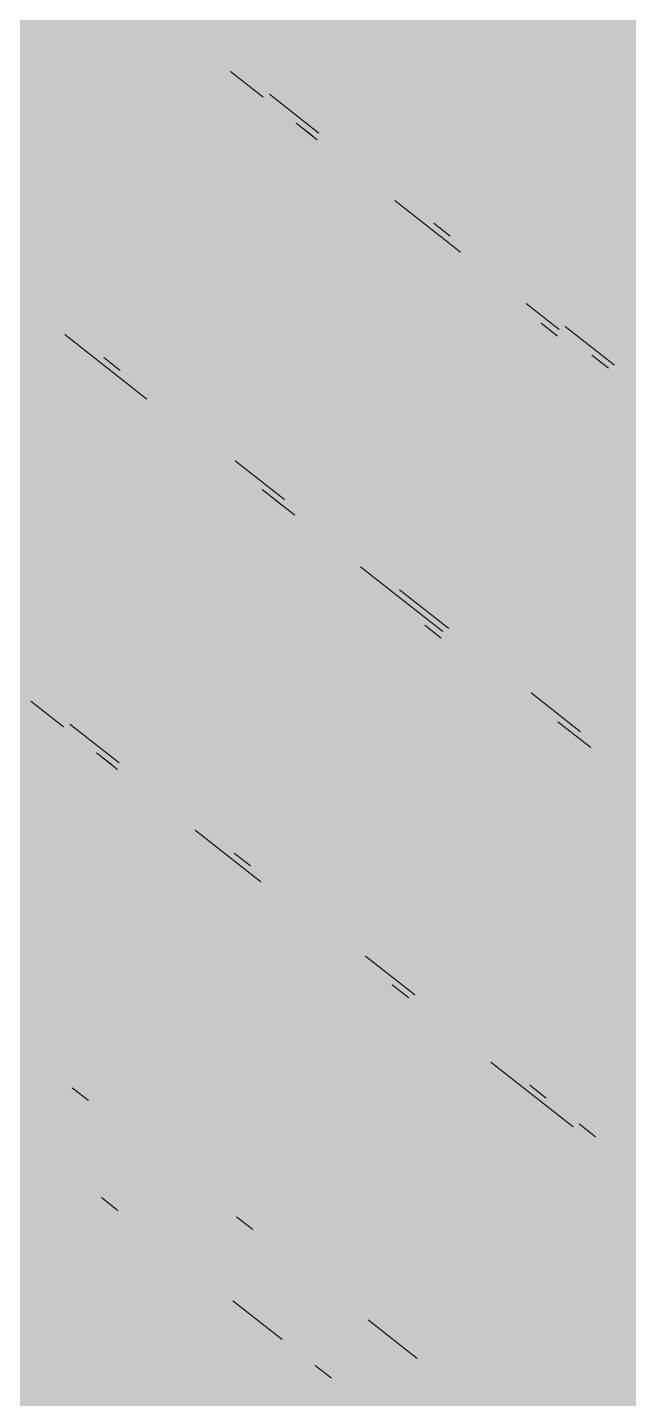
# Model space of a CAD drawing. Header units: millimetres. Extents: x 5 to 1315, y 5 to 292.
# Drawn here: x 1206.563 to 1207.782, y 84.62 to 87.401 of the extents above; entities that cross this region are included whole.
import ezdxf

# ---------------------------------------------------------------- set-up
doc = ezdxf.new("R2010")
doc.units = ezdxf.units.MM
doc.layers.add('EXISTING', color=7, linetype='Continuous')
doc.layers.add('IMAGES', color=7, linetype='Continuous')

# ---------------------------------------------------------------- blocks, each defined once
blk = doc.blocks.new('SHEET_03')
at = {"layer": 'EXISTING', "color": 250, "lineweight": 9}
for p, q in [((306.9748, 87.3116), (307.0415, 87.2592)), ((307.1539, 87.1866), (307.0539, 87.2651)), ((307.1081, 87.2069), (307.1414, 87.1808)), ((307.1509, 87.1729), (307.1175, 87.1991)), ((307.3081, 87.05), (307.4414, 86.9453)), ((307.4205, 86.9774), (307.3872, 87.0035)), ((307.5747, 86.8407), (307.6413, 86.7884)), ((307.6383, 86.7747), (307.6049, 86.8009)), ((307.7538, 86.7158), (307.6538, 86.7942)), ((306.639, 86.7777), (306.8057, 86.6469)), ((306.7515, 86.7051), (306.7182, 86.7312)), ((307.708, 86.7361), (307.7413, 86.7099)), ((307.0848, 86.4435), (306.9848, 86.522)), ((307.039, 86.4638), (307.1056, 86.4115)), ((307.0817, 86.4298), (307.0484, 86.456)), ((307.2389, 86.3068), (307.4055, 86.176)), ((307.418, 86.1819), (307.3181, 86.2604)), ((307.4025, 86.1623), (307.3692, 86.1885)), ((306.5699, 86.0345), (306.6365, 85.9822)), ((307.6846, 85.9726), (307.5847, 86.0511)), ((306.749, 85.9096), (306.649, 85.9881)), ((307.6388, 85.9929), (307.7055, 85.9406)), ((306.7032, 85.9299), (306.7365, 85.9037)), ((306.7459, 85.8959), (306.7126, 85.9221)), ((306.9031, 85.7729), (307.0364, 85.6683)), ((307.0156, 85.7003), (306.9823, 85.7265)), ((307.3489, 85.4387), (307.2489, 85.5172)), ((307.3031, 85.459), (307.3364, 85.4329)), ((307.503, 85.3021), (307.6697, 85.1713)), ((306.6873, 85.2244), (306.654, 85.2506)), ((307.6155, 85.2295), (307.5822, 85.2556)), ((307.7155, 85.151), (307.6821, 85.1772)), ((306.7135, 85.0277), (306.7468, 85.0015)), ((307.0206, 84.9628), (306.9873, 84.989)), ((306.9801, 84.8184), (307.0801, 84.7399)), ((307.3539, 84.7013), (307.2539, 84.7797)), ((307.1467, 84.6876), (307.18, 84.6615))]:
    blk.add_line(p, q, dxfattribs=at)
at = {"layer": 'IMAGES', "color": 7}
for points in [[(306.4873, 87.3381), (306.5836, 87.3381), (306.4873, 87.4345), (306.5836, 87.4345)], [(306.5836, 87.3381), (306.68, 87.3381), (306.5836, 87.4345), (306.68, 87.4345)], [(306.68, 87.3381), (306.7764, 87.3381), (306.68, 87.4345), (306.7764, 87.4345)], [(306.7764, 87.3381), (306.9691, 87.3381), (306.7764, 87.4345), (306.9691, 87.4345)], [(306.9691, 87.3381), (307.0655, 87.3381), (306.9691, 87.4345), (307.0655, 87.4345)], [(307.0655, 87.3381), (307.1618, 87.3381), (307.0655, 87.4345), (307.1618, 87.4345)], [(307.1618, 87.3381), (307.6436, 87.3381), (307.1618, 87.4345), (307.6436, 87.4345)], [(307.6436, 87.3381), (307.74, 87.3381), (307.6436, 87.4345), (307.74, 87.4345)], [(307.74, 87.3381), (307.8364, 87.3381), (307.74, 87.4345), (307.8364, 87.4345)], [(306.4873, 87.2417), (306.5836, 87.2417), (306.4873, 87.3381), (306.5836, 87.3381)], [(306.5836, 87.2417), (306.68, 87.2417), (306.5836, 87.3381), (306.68, 87.3381)], [(306.68, 87.2417), (306.7764, 87.2417), (306.68, 87.3381), (306.7764, 87.3381)], [(306.7764, 87.2417), (306.8727, 87.2417), (306.7764, 87.3381), (306.8727, 87.3381)], [(306.8727, 87.2417), (306.9691, 87.2417), (306.8727, 87.3381), (306.9691, 87.3381)], [(306.9691, 87.2417), (307.0655, 87.2417), (306.9691, 87.3381), (307.0655, 87.3381)], [(307.0655, 87.2417), (307.1618, 87.2417), (307.0655, 87.3381), (307.1618, 87.3381)], [(307.1618, 87.2417), (307.2582, 87.2417), (307.1618, 87.3381), (307.2582, 87.3381)], [(307.2582, 87.2417), (307.74, 87.2417), (307.2582, 87.3381), (307.74, 87.3381)], [(307.74, 87.2417), (307.8364, 87.2417), (307.74, 87.3381), (307.8364, 87.3381)], [(306.3909, 87.1453), (306.5836, 87.1453), (306.3909, 87.2417), (306.5836, 87.2417)], [(306.5836, 87.1453), (306.68, 87.1453), (306.5836, 87.2417), (306.68, 87.2417)], [(306.68, 87.1453), (306.7764, 87.1453), (306.68, 87.2417), (306.7764, 87.2417)], [(306.7764, 87.1453), (306.8727, 87.1453), (306.7764, 87.2417), (306.8727, 87.2417)], [(306.8727, 87.1453), (306.9691, 87.1453), (306.8727, 87.2417), (306.9691, 87.2417)], [(306.9691, 87.1453), (307.0655, 87.1453), (306.9691, 87.2417), (307.0655, 87.2417)], [(307.0655, 87.1453), (307.1618, 87.1453), (307.0655, 87.2417), (307.1618, 87.2417)], [(307.1618, 87.1453), (307.2582, 87.1453), (307.1618, 87.2417), (307.2582, 87.2417)], [(307.2582, 87.1453), (307.3545, 87.1453), (307.2582, 87.2417), (307.3545, 87.2417)], [(307.3545, 87.1453), (307.4509, 87.1453), (307.3545, 87.2417), (307.4509, 87.2417)], [(307.4509, 87.1453), (308.0291, 87.1453), (307.4509, 87.2417), (308.0291, 87.2417)], [(306.3909, 87.0489), (306.8727, 87.0489), (306.3909, 87.1453), (306.8727, 87.1453)], [(306.8727, 87.0489), (306.9691, 87.0489), (306.8727, 87.1453), (306.9691, 87.1453)], [(306.9691, 87.0489), (307.0655, 87.0489), (306.9691, 87.1453), (307.0655, 87.1453)], [(307.0655, 87.0489), (307.1618, 87.0489), (307.0655, 87.1453), (307.1618, 87.1453)], [(307.1618, 87.0489), (307.2582, 87.0489), (307.1618, 87.1453), (307.2582, 87.1453)], [(307.2582, 87.0489), (307.3545, 87.0489), (307.2582, 87.1453), (307.3545, 87.1453)], [(307.3545, 87.0489), (307.4509, 87.0489), (307.3545, 87.1453), (307.4509, 87.1453)], [(307.4509, 87.0489), (307.5473, 87.0489), (307.4509, 87.1453), (307.5473, 87.1453)], [(307.5473, 87.0489), (308.0291, 87.0489), (307.5473, 87.1453), (308.0291, 87.1453)], [(306.4873, 86.9525), (306.68, 86.9525), (306.4873, 87.0489), (306.68, 87.0489)], [(306.68, 86.9525), (306.9691, 86.9525), (306.68, 87.0489), (306.9691, 87.0489)], [(306.9691, 86.9525), (307.0655, 86.9525), (306.9691, 87.0489), (307.0655, 87.0489)], [(307.0655, 86.9525), (307.1618, 86.9525), (307.0655, 87.0489), (307.1618, 87.0489)], [(307.1618, 86.9525), (307.2582, 86.9525), (307.1618, 87.0489), (307.2582, 87.0489)], [(307.2582, 86.9525), (307.3545, 86.9525), (307.2582, 87.0489), (307.3545, 87.0489)], [(307.3545, 86.9525), (307.4509, 86.9525), (307.3545, 87.0489), (307.4509, 87.0489)], [(307.4509, 86.9525), (307.5473, 86.9525), (307.4509, 87.0489), (307.5473, 87.0489)], [(307.5473, 86.9525), (307.6436, 86.9525), (307.5473, 87.0489), (307.6436, 87.0489)], [(307.6436, 86.9525), (308.1255, 86.9525), (307.6436, 87.0489), (308.1255, 87.0489)], [(306.4873, 86.8561), (306.5836, 86.8561), (306.4873, 86.9525), (306.5836, 86.9525)], [(306.5836, 86.8561), (306.68, 86.8561), (306.5836, 86.9525), (306.68, 86.9525)], [(306.68, 86.8561), (306.7764, 86.8561), (306.68, 86.9525), (306.7764, 86.9525)], [(306.7764, 86.8561), (307.0655, 86.8561), (306.7764, 86.9525), (307.0655, 86.9525)], [(307.0655, 86.8561), (307.1618, 86.8561), (307.0655, 86.9525), (307.1618, 86.9525)], [(307.1618, 86.8561), (307.2582, 86.8561), (307.1618, 86.9525), (307.2582, 86.9525)], [(307.2582, 86.8561), (307.3545, 86.8561), (307.2582, 86.9525), (307.3545, 86.9525)], [(307.3545, 86.7597), (307.4509, 86.7597), (307.3545, 86.9525), (307.4509, 86.9525)], [(307.4509, 86.8561), (307.5473, 86.8561), (307.4509, 86.9525), (307.5473, 86.9525)], [(307.5473, 86.8561), (307.6436, 86.8561), (307.5473, 86.9525), (307.6436, 86.9525)], [(307.6436, 86.8561), (308.2218, 86.8561), (307.6436, 86.9525), (308.2218, 86.9525)], [(306.4873, 86.7597), (306.5836, 86.7597), (306.4873, 86.8561), (306.5836, 86.8561)], [(306.5836, 86.7597), (306.68, 86.7597), (306.5836, 86.8561), (306.68, 86.8561)], [(306.68, 86.7597), (306.7764, 86.7597), (306.68, 86.8561), (306.7764, 86.8561)], [(306.7764, 86.7597), (306.8727, 86.7597), (306.7764, 86.8561), (306.8727, 86.8561)], [(306.8727, 86.7597), (307.1618, 86.7597), (306.8727, 86.8561), (307.1618, 86.8561)], [(307.1618, 86.7597), (307.2582, 86.7597), (307.1618, 86.8561), (307.2582, 86.8561)], [(307.2582, 86.7597), (307.3545, 86.7597), (307.2582, 86.8561), (307.3545, 86.8561)], [(307.4509, 86.7597), (307.5473, 86.7597), (307.4509, 86.8561), (307.5473, 86.8561)], [(307.5473, 86.7597), (307.6436, 86.7597), (307.5473, 86.8561), (307.6436, 86.8561)], [(307.6436, 86.7597), (307.74, 86.7597), (307.6436, 86.8561), (307.74, 86.8561)], [(307.74, 86.7597), (307.8364, 86.7597), (307.74, 86.8561), (307.8364, 86.8561)], [(306.4873, 86.6633), (306.5836, 86.6633), (306.4873, 86.7597), (306.5836, 86.7597)], [(306.5836, 86.6633), (306.68, 86.6633), (306.5836, 86.7597), (306.68, 86.7597)], [(306.68, 86.6633), (306.7764, 86.6633), (306.68, 86.7597), (306.7764, 86.7597)], [(306.7764, 86.6633), (306.8727, 86.6633), (306.7764, 86.7597), (306.8727, 86.7597)], [(306.8727, 86.6633), (306.9691, 86.6633), (306.8727, 86.7597), (306.9691, 86.7597)], [(306.9691, 86.6633), (307.0655, 86.6633), (306.9691, 86.7597), (307.0655, 86.7597)], [(307.0655, 86.6633), (307.2582, 86.6633), (307.0655, 86.7597), (307.2582, 86.7597)], [(307.2582, 86.6633), (307.3545, 86.6633), (307.2582, 86.7597), (307.3545, 86.7597)], [(307.3545, 86.6633), (307.4509, 86.6633), (307.3545, 86.7597), (307.4509, 86.7597)], [(307.4509, 86.6633), (307.5473, 86.6633), (307.4509, 86.7597), (307.5473, 86.7597)], [(307.5473, 86.6633), (307.6436, 86.6633), (307.5473, 86.7597), (307.6436, 86.7597)], [(307.6436, 86.6633), (307.74, 86.6633), (307.6436, 86.7597), (307.74, 86.7597)], [(307.74, 86.6633), (307.8364, 86.6633), (307.74, 86.7597), (307.8364, 86.7597)], [(306.1018, 86.5669), (306.5836, 86.5669), (306.1018, 86.6633), (306.5836, 86.6633)], [(306.5836, 86.5669), (306.68, 86.5669), (306.5836, 86.6633), (306.68, 86.6633)], [(306.68, 86.5669), (306.7764, 86.5669), (306.68, 86.6633), (306.7764, 86.6633)], [(306.7764, 86.5669), (306.9691, 86.5669), (306.7764, 86.6633), (306.9691, 86.6633)], [(306.9691, 86.5669), (307.0655, 86.5669), (306.9691, 86.6633), (307.0655, 86.6633)], [(307.0655, 86.5669), (307.1618, 86.5669), (307.0655, 86.6633), (307.1618, 86.6633)], [(307.1618, 86.5669), (307.3545, 86.5669), (307.1618, 86.6633), (307.3545, 86.6633)], [(307.3545, 86.5669), (307.4509, 86.5669), (307.3545, 86.6633), (307.4509, 86.6633)], [(307.4509, 86.5669), (307.5473, 86.5669), (307.4509, 86.6633), (307.5473, 86.6633)], [(307.5473, 86.5669), (307.6436, 86.5669), (307.5473, 86.6633), (307.6436, 86.6633)], [(307.6436, 86.5669), (307.74, 86.5669), (307.6436, 86.6633), (307.74, 86.6633)], [(307.74, 86.5669), (307.8364, 86.5669), (307.74, 86.6633), (307.8364, 86.6633)], [(306.1982, 86.4705), (306.68, 86.4705), (306.1982, 86.5669), (306.68, 86.5669)], [(306.68, 86.4705), (306.7764, 86.4705), (306.68, 86.5669), (306.7764, 86.5669)], [(306.7764, 86.4705), (306.8727, 86.4705), (306.7764, 86.5669), (306.8727, 86.5669)], [(306.8727, 86.4705), (307.0655, 86.4705), (306.8727, 86.5669), (307.0655, 86.5669)], [(307.0655, 86.4705), (307.2582, 86.4705), (307.0655, 86.5669), (307.2582, 86.5669)], [(307.2582, 86.4705), (307.5473, 86.4705), (307.2582, 86.5669), (307.5473, 86.5669)], [(307.5473, 86.4705), (307.6436, 86.4705), (307.5473, 86.5669), (307.6436, 86.5669)], [(307.6436, 86.4705), (307.74, 86.4705), (307.6436, 86.5669), (307.74, 86.5669)], [(307.74, 86.4705), (307.8364, 86.4705), (307.74, 86.5669), (307.8364, 86.5669)], [(306.3909, 86.3741), (306.8727, 86.3741), (306.3909, 86.4705), (306.8727, 86.4705)], [(306.8727, 86.3741), (306.9691, 86.3741), (306.8727, 86.4705), (306.9691, 86.4705)], [(306.9691, 86.3741), (307.1618, 86.3741), (306.9691, 86.4705), (307.1618, 86.4705)], [(307.1618, 86.3741), (307.2582, 86.3741), (307.1618, 86.4705), (307.2582, 86.4705)], [(307.2582, 86.3741), (307.3545, 86.3741), (307.2582, 86.4705), (307.3545, 86.4705)], [(307.3545, 86.3741), (307.6436, 86.3741), (307.3545, 86.4705), (307.6436, 86.4705)], [(307.6436, 86.3741), (307.74, 86.3741), (307.6436, 86.4705), (307.74, 86.4705)], [(307.74, 86.3741), (307.8364, 86.3741), (307.74, 86.4705), (307.8364, 86.4705)], [(306.4873, 86.2777), (306.9691, 86.2777), (306.4873, 86.3741), (306.9691, 86.3741)], [(306.9691, 86.2777), (307.0655, 86.2777), (306.9691, 86.3741), (307.0655, 86.3741)], [(307.0655, 86.2777), (307.1618, 86.2777), (307.0655, 86.3741), (307.1618, 86.3741)], [(307.1618, 86.2777), (307.2582, 86.2777), (307.1618, 86.3741), (307.2582, 86.3741)], [(307.2582, 86.2777), (307.3545, 86.2777), (307.2582, 86.3741), (307.3545, 86.3741)], [(307.3545, 86.2777), (307.4509, 86.2777), (307.3545, 86.3741), (307.4509, 86.3741)], [(307.4509, 86.2777), (307.74, 86.2777), (307.4509, 86.3741), (307.74, 86.3741)], [(307.74, 86.2777), (307.8364, 86.2777), (307.74, 86.3741), (307.8364, 86.3741)], [(306.4873, 86.1813), (306.5836, 86.1813), (306.4873, 86.2777), (306.5836, 86.2777)], [(306.5836, 86.1813), (306.68, 86.1813), (306.5836, 86.2777), (306.68, 86.2777)], [(306.68, 86.1813), (307.0655, 86.1813), (306.68, 86.2777), (307.0655, 86.2777)], [(307.0655, 86.1813), (307.1618, 86.1813), (307.0655, 86.2777), (307.1618, 86.2777)], [(307.1618, 86.1813), (307.2582, 86.1813), (307.1618, 86.2777), (307.2582, 86.2777)], [(307.2582, 86.1813), (307.4509, 86.1813), (307.2582, 86.2777), (307.4509, 86.2777)], [(307.4509, 86.1813), (307.5473, 86.1813), (307.4509, 86.2777), (307.5473, 86.2777)], [(307.5473, 86.1813), (307.6436, 86.1813), (307.5473, 86.2777), (307.6436, 86.2777)], [(307.6436, 86.1813), (307.8364, 86.1813), (307.6436, 86.2777), (307.8364, 86.2777)], [(306.4873, 86.0849), (306.5836, 86.0849), (306.4873, 86.1813), (306.5836, 86.1813)], [(306.5836, 86.0849), (306.68, 86.0849), (306.5836, 86.1813), (306.68, 86.1813)], [(306.68, 86.0849), (306.7764, 86.0849), (306.68, 86.1813), (306.7764, 86.1813)], [(306.7764, 86.0849), (307.2582, 86.0849), (306.7764, 86.1813), (307.2582, 86.1813)], [(307.2582, 86.0849), (307.3545, 86.0849), (307.2582, 86.1813), (307.3545, 86.1813)], [(307.3545, 86.0849), (307.5473, 86.0849), (307.3545, 86.1813), (307.5473, 86.1813)], [(307.5473, 86.0849), (307.6436, 86.0849), (307.5473, 86.1813), (307.6436, 86.1813)], [(307.6436, 86.0849), (307.74, 86.0849), (307.6436, 86.1813), (307.74, 86.1813)], [(307.74, 86.0849), (308.0291, 86.0849), (307.74, 86.1813), (308.0291, 86.1813)], [(306.4873, 85.9885), (306.5836, 85.9885), (306.4873, 86.0849), (306.5836, 86.0849)], [(306.5836, 85.9885), (306.68, 85.9885), (306.5836, 86.0849), (306.68, 86.0849)], [(306.68, 85.9885), (306.7764, 85.9885), (306.68, 86.0849), (306.7764, 86.0849)], [(306.7764, 85.9885), (306.8727, 85.9885), (306.7764, 86.0849), (306.8727, 86.0849)], [(306.8727, 85.9885), (307.3545, 85.9885), (306.8727, 86.0849), (307.3545, 86.0849)], [(307.3545, 85.9885), (307.4509, 85.9885), (307.3545, 86.0849), (307.4509, 86.0849)], [(307.4509, 85.9885), (307.5473, 85.9885), (307.4509, 86.0849), (307.5473, 86.0849)], [(307.5473, 85.9885), (307.74, 85.9885), (307.5473, 86.0849), (307.74, 86.0849)], [(307.74, 85.9885), (307.8364, 85.9885), (307.74, 86.0849), (307.8364, 86.0849)], [(306.4873, 85.8921), (306.5836, 85.8921), (306.4873, 85.9885), (306.5836, 85.9885)], [(306.5836, 85.8921), (306.7764, 85.8921), (306.5836, 85.9885), (306.7764, 85.9885)], [(306.7764, 85.8921), (306.8727, 85.8921), (306.7764, 85.9885), (306.8727, 85.9885)], [(306.8727, 85.8921), (306.9691, 85.8921), (306.8727, 85.9885), (306.9691, 85.9885)], [(306.9691, 85.8921), (307.4509, 85.8921), (306.9691, 85.9885), (307.4509, 85.9885)], [(307.4509, 85.8921), (307.5473, 85.8921), (307.4509, 85.9885), (307.5473, 85.9885)], [(307.5473, 85.8921), (307.6436, 85.8921), (307.5473, 85.9885), (307.6436, 85.9885)], [(307.6436, 85.8921), (307.8364, 85.8921), (307.6436, 85.9885), (307.8364, 85.9885)], [(306.1018, 85.7957), (306.68, 85.7957), (306.1018, 85.8921), (306.68, 85.8921)], [(306.68, 85.7957), (306.9691, 85.7957), (306.68, 85.8921), (306.9691, 85.8921)], [(306.9691, 85.7957), (307.0655, 85.7957), (306.9691, 85.8921), (307.0655, 85.8921)], [(307.0655, 85.7957), (307.5473, 85.7957), (307.0655, 85.8921), (307.5473, 85.8921)], [(307.5473, 85.7957), (307.6436, 85.7957), (307.5473, 85.8921), (307.6436, 85.8921)], [(307.6436, 85.7957), (307.74, 85.7957), (307.6436, 85.8921), (307.74, 85.8921)], [(307.74, 85.7957), (307.8364, 85.7957), (307.74, 85.8921), (307.8364, 85.8921)], [(306.2945, 85.6993), (306.68, 85.6993), (306.2945, 85.7957), (306.68, 85.7957)], [(306.68, 85.6993), (306.7764, 85.6993), (306.68, 85.7957), (306.7764, 85.7957)], [(306.7764, 85.6993), (306.8727, 85.6993), (306.7764, 85.7957), (306.8727, 85.7957)], [(306.8727, 85.6993), (307.0655, 85.6993), (306.8727, 85.7957), (307.0655, 85.7957)], [(307.0655, 85.6993), (307.1618, 85.6993), (307.0655, 85.7957), (307.1618, 85.7957)], [(307.1618, 85.6993), (307.2582, 85.6993), (307.1618, 85.7957), (307.2582, 85.7957)], [(307.2582, 85.6993), (307.6436, 85.6993), (307.2582, 85.7957), (307.6436, 85.7957)], [(307.6436, 85.6993), (307.74, 85.6993), (307.6436, 85.7957), (307.74, 85.7957)], [(307.74, 85.6993), (307.8364, 85.6993), (307.74, 85.7957), (307.8364, 85.7957)], [(306.3909, 85.6029), (306.7764, 85.6029), (306.3909, 85.6993), (306.7764, 85.6993)], [(306.7764, 85.6029), (306.8727, 85.6029), (306.7764, 85.6993), (306.8727, 85.6993)], [(306.8727, 85.6029), (306.9691, 85.6029), (306.8727, 85.6993), (306.9691, 85.6993)], [(306.9691, 85.6029), (307.0655, 85.6029), (306.9691, 85.6993), (307.0655, 85.6993)], [(307.0655, 85.6029), (307.1618, 85.6029), (307.0655, 85.6993), (307.1618, 85.6993)], [(307.1618, 85.6029), (307.2582, 85.6029), (307.1618, 85.6993), (307.2582, 85.6993)], [(307.2582, 85.6029), (307.3545, 85.6029), (307.2582, 85.6993), (307.3545, 85.6993)], [(307.3545, 85.6029), (307.8364, 85.6029), (307.3545, 85.6993), (307.8364, 85.6993)], [(306.4873, 85.5065), (306.8727, 85.5065), (306.4873, 85.6029), (306.8727, 85.6029)], [(306.8727, 85.5065), (306.9691, 85.5065), (306.8727, 85.6029), (306.9691, 85.6029)], [(306.9691, 85.5065), (307.0655, 85.5065), (306.9691, 85.6029), (307.0655, 85.6029)], [(307.0655, 85.5065), (307.1618, 85.5065), (307.0655, 85.6029), (307.1618, 85.6029)], [(307.1618, 85.5065), (307.2582, 85.5065), (307.1618, 85.6029), (307.2582, 85.6029)], [(307.2582, 85.5065), (307.3545, 85.5065), (307.2582, 85.6029), (307.3545, 85.6029)], [(307.3545, 85.5065), (307.4509, 85.5065), (307.3545, 85.6029), (307.4509, 85.6029)], [(307.4509, 85.5065), (307.9327, 85.5065), (307.4509, 85.6029), (307.9327, 85.6029)], [(306.4873, 85.4101), (306.5836, 85.4101), (306.4873, 85.5065), (306.5836, 85.5065)], [(306.5836, 85.4101), (306.68, 85.4101), (306.5836, 85.5065), (306.68, 85.5065)], [(306.68, 85.4101), (307.0655, 85.4101), (306.68, 85.5065), (307.0655, 85.5065)], [(307.0655, 85.4101), (307.1618, 85.4101), (307.0655, 85.5065), (307.1618, 85.5065)], [(307.1618, 85.4101), (307.2582, 85.4101), (307.1618, 85.5065), (307.2582, 85.5065)], [(307.2582, 85.4101), (307.3545, 85.4101), (307.2582, 85.5065), (307.3545, 85.5065)], [(307.3545, 85.4101), (307.4509, 85.4101), (307.3545, 85.5065), (307.4509, 85.5065)], [(307.4509, 85.4101), (307.5473, 85.4101), (307.4509, 85.5065), (307.5473, 85.5065)], [(307.5473, 85.4101), (308.2218, 85.4101), (307.5473, 85.5065), (308.2218, 85.5065)], [(306.4873, 85.2173), (306.5836, 85.2173), (306.4873, 85.4101), (306.5836, 85.4101)], [(306.5836, 85.3137), (306.68, 85.3137), (306.5836, 85.4101), (306.68, 85.4101)], [(306.68, 85.3137), (306.7764, 85.3137), (306.68, 85.4101), (306.7764, 85.4101)], [(306.7764, 85.3137), (307.1618, 85.3137), (306.7764, 85.4101), (307.1618, 85.4101)], [(307.1618, 85.3137), (307.2582, 85.3137), (307.1618, 85.4101), (307.2582, 85.4101)], [(307.2582, 85.3137), (307.3545, 85.3137), (307.2582, 85.4101), (307.3545, 85.4101)], [(307.3545, 85.3137), (307.4509, 85.3137), (307.3545, 85.4101), (307.4509, 85.4101)], [(307.4509, 85.3137), (307.5473, 85.3137), (307.4509, 85.4101), (307.5473, 85.4101)], [(307.5473, 85.3137), (307.6436, 85.3137), (307.5473, 85.4101), (307.6436, 85.4101)], [(307.6436, 85.3137), (307.74, 85.3137), (307.6436, 85.4101), (307.74, 85.4101)], [(307.74, 85.3137), (308.2218, 85.3137), (307.74, 85.4101), (308.2218, 85.4101)], [(306.5836, 85.2173), (306.68, 85.2173), (306.5836, 85.3137), (306.68, 85.3137)], [(306.68, 85.2173), (306.7764, 85.2173), (306.68, 85.3137), (306.7764, 85.3137)], [(306.7764, 85.2173), (306.8727, 85.2173), (306.7764, 85.3137), (306.8727, 85.3137)], [(306.8727, 85.2173), (307.2582, 85.2173), (306.8727, 85.3137), (307.2582, 85.3137)], [(307.2582, 85.2173), (307.4509, 85.2173), (307.2582, 85.3137), (307.4509, 85.3137)], [(307.4509, 85.2173), (307.6436, 85.2173), (307.4509, 85.3137), (307.6436, 85.3137)], [(307.6436, 85.2173), (307.74, 85.2173), (307.6436, 85.3137), (307.74, 85.3137)], [(307.74, 85.2173), (307.8364, 85.2173), (307.74, 85.3137), (307.8364, 85.3137)], [(306.4873, 85.1208), (306.5836, 85.1208), (306.4873, 85.2173), (306.5836, 85.2173)], [(306.5836, 85.1208), (306.68, 85.1208), (306.5836, 85.2173), (306.68, 85.2173)], [(306.68, 85.1208), (306.8727, 85.1208), (306.68, 85.2173), (306.8727, 85.2173)], [(306.8727, 85.1208), (306.9691, 85.1208), (306.8727, 85.2173), (306.9691, 85.2173)], [(306.9691, 85.1208), (307.0655, 85.1208), (306.9691, 85.2173), (307.0655, 85.2173)], [(307.0655, 85.1208), (307.4509, 85.1208), (307.0655, 85.2173), (307.4509, 85.2173)], [(307.4509, 85.1208), (307.5473, 85.1208), (307.4509, 85.2173), (307.5473, 85.2173)], [(307.5473, 85.1208), (307.74, 85.1208), (307.5473, 85.2173), (307.74, 85.2173)], [(307.74, 85.1208), (307.8364, 85.1208), (307.74, 85.2173), (307.8364, 85.2173)], [(306.4873, 85.0244), (306.5836, 85.0244), (306.4873, 85.1208), (306.5836, 85.1208)], [(306.5836, 85.0244), (306.7764, 85.0244), (306.5836, 85.1208), (306.7764, 85.1208)], [(306.7764, 85.0244), (306.8727, 85.0244), (306.7764, 85.1208), (306.8727, 85.1208)], [(306.8727, 85.0244), (306.9691, 85.0244), (306.8727, 85.1208), (306.9691, 85.1208)], [(306.9691, 85.0244), (307.0655, 85.0244), (306.9691, 85.1208), (307.0655, 85.1208)], [(307.0655, 85.0244), (307.6436, 85.0244), (307.0655, 85.1208), (307.6436, 85.1208)], [(307.6436, 85.0244), (307.74, 85.0244), (307.6436, 85.1208), (307.74, 85.1208)], [(307.74, 85.0244), (307.8364, 85.0244), (307.74, 85.1208), (307.8364, 85.1208)], [(306.4873, 84.928), (306.5836, 84.928), (306.4873, 85.0244), (306.5836, 85.0244)], [(306.5836, 84.928), (306.68, 84.928), (306.5836, 85.0244), (306.68, 85.0244)], [(306.68, 84.928), (306.7764, 84.928), (306.68, 85.0244), (306.7764, 85.0244)], [(306.7764, 84.928), (306.9691, 84.928), (306.7764, 85.0244), (306.9691, 85.0244)], [(306.9691, 84.928), (307.0655, 84.928), (306.9691, 85.0244), (307.0655, 85.0244)], [(307.0655, 84.928), (307.1618, 84.928), (307.0655, 85.0244), (307.1618, 85.0244)], [(307.1618, 84.928), (307.2582, 84.928), (307.1618, 85.0244), (307.2582, 85.0244)], [(307.2582, 84.928), (307.6436, 84.928), (307.2582, 85.0244), (307.6436, 85.0244)], [(307.6436, 84.928), (307.74, 84.928), (307.6436, 85.0244), (307.74, 85.0244)], [(307.74, 84.928), (307.8364, 84.928), (307.74, 85.0244), (307.8364, 85.0244)], [(306.1982, 84.8316), (306.5836, 84.8316), (306.1982, 84.928), (306.5836, 84.928)], [(306.5836, 84.8316), (306.7764, 84.8316), (306.5836, 84.928), (306.7764, 84.928)], [(306.7764, 84.8316), (306.8727, 84.8316), (306.7764, 84.928), (306.8727, 84.928)], [(306.8727, 84.8316), (306.9691, 84.8316), (306.8727, 84.928), (306.9691, 84.928)], [(306.9691, 84.8316), (307.0655, 84.8316), (306.9691, 84.928), (307.0655, 84.928)], [(307.0655, 84.8316), (307.1618, 84.8316), (307.0655, 84.928), (307.1618, 84.928)], [(307.1618, 84.8316), (307.2582, 84.8316), (307.1618, 84.928), (307.2582, 84.928)], [(307.2582, 84.8316), (307.3545, 84.8316), (307.2582, 84.928), (307.3545, 84.928)], [(307.3545, 84.8316), (307.8364, 84.8316), (307.3545, 84.928), (307.8364, 84.928)], [(306.2945, 84.7352), (306.7764, 84.7352), (306.2945, 84.8316), (306.7764, 84.8316)], [(306.7764, 84.7352), (306.8727, 84.7352), (306.7764, 84.8316), (306.8727, 84.8316)], [(306.8727, 84.7352), (307.1618, 84.7352), (306.8727, 84.8316), (307.1618, 84.8316)], [(307.1618, 84.7352), (307.2582, 84.7352), (307.1618, 84.8316), (307.2582, 84.8316)], [(307.2582, 84.7352), (307.3545, 84.7352), (307.2582, 84.8316), (307.3545, 84.8316)], [(307.3545, 84.7352), (307.4509, 84.7352), (307.3545, 84.8316), (307.4509, 84.8316)], [(307.4509, 84.7352), (307.9327, 84.7352), (307.4509, 84.8316), (307.9327, 84.8316)], [(306.3909, 84.6388), (306.8727, 84.6388), (306.3909, 84.7352), (306.8727, 84.7352)], [(306.8727, 84.6388), (307.0655, 84.6388), (306.8727, 84.7352), (307.0655, 84.7352)], [(307.0655, 84.6388), (307.1618, 84.6388), (307.0655, 84.7352), (307.1618, 84.7352)], [(307.1618, 84.5424), (307.2582, 84.5424), (307.1618, 84.7352), (307.2582, 84.7352)], [(307.2582, 84.6388), (307.3545, 84.6388), (307.2582, 84.7352), (307.3545, 84.7352)], [(307.3545, 84.6388), (307.4509, 84.6388), (307.3545, 84.7352), (307.4509, 84.7352)], [(307.4509, 84.6388), (307.5473, 84.6388), (307.4509, 84.7352), (307.5473, 84.7352)], [(307.5473, 84.6388), (307.6436, 84.6388), (307.5473, 84.7352), (307.6436, 84.7352)], [(307.6436, 84.6388), (308.0291, 84.6388), (307.6436, 84.7352), (308.0291, 84.7352)], [(306.4873, 84.5424), (306.5836, 84.5424), (306.4873, 84.6388), (306.5836, 84.6388)], [(306.5836, 84.5424), (306.9691, 84.5424), (306.5836, 84.6388), (306.9691, 84.6388)], [(306.9691, 84.5424), (307.0655, 84.5424), (306.9691, 84.6388), (307.0655, 84.6388)], [(307.0655, 84.5424), (307.1618, 84.5424), (307.0655, 84.6388), (307.1618, 84.6388)], [(307.2582, 84.5424), (307.3545, 84.5424), (307.2582, 84.6388), (307.3545, 84.6388)], [(307.3545, 84.446), (307.5473, 84.446), (307.3545, 84.6388), (307.5473, 84.6388)], [(307.5473, 84.5424), (307.6436, 84.5424), (307.5473, 84.6388), (307.6436, 84.6388)], [(307.6436, 84.5424), (307.74, 84.5424), (307.6436, 84.6388), (307.74, 84.6388)], [(307.74, 84.5424), (308.0291, 84.5424), (307.74, 84.6388), (308.0291, 84.6388)]]:
    blk.add_solid(points, dxfattribs=at)

msp = doc.modelspace()

# ---------------------------------------------------------------- block references
msp.add_blockref('SHEET_03', (900, 0))

doc.saveas('drawing.dxf')
